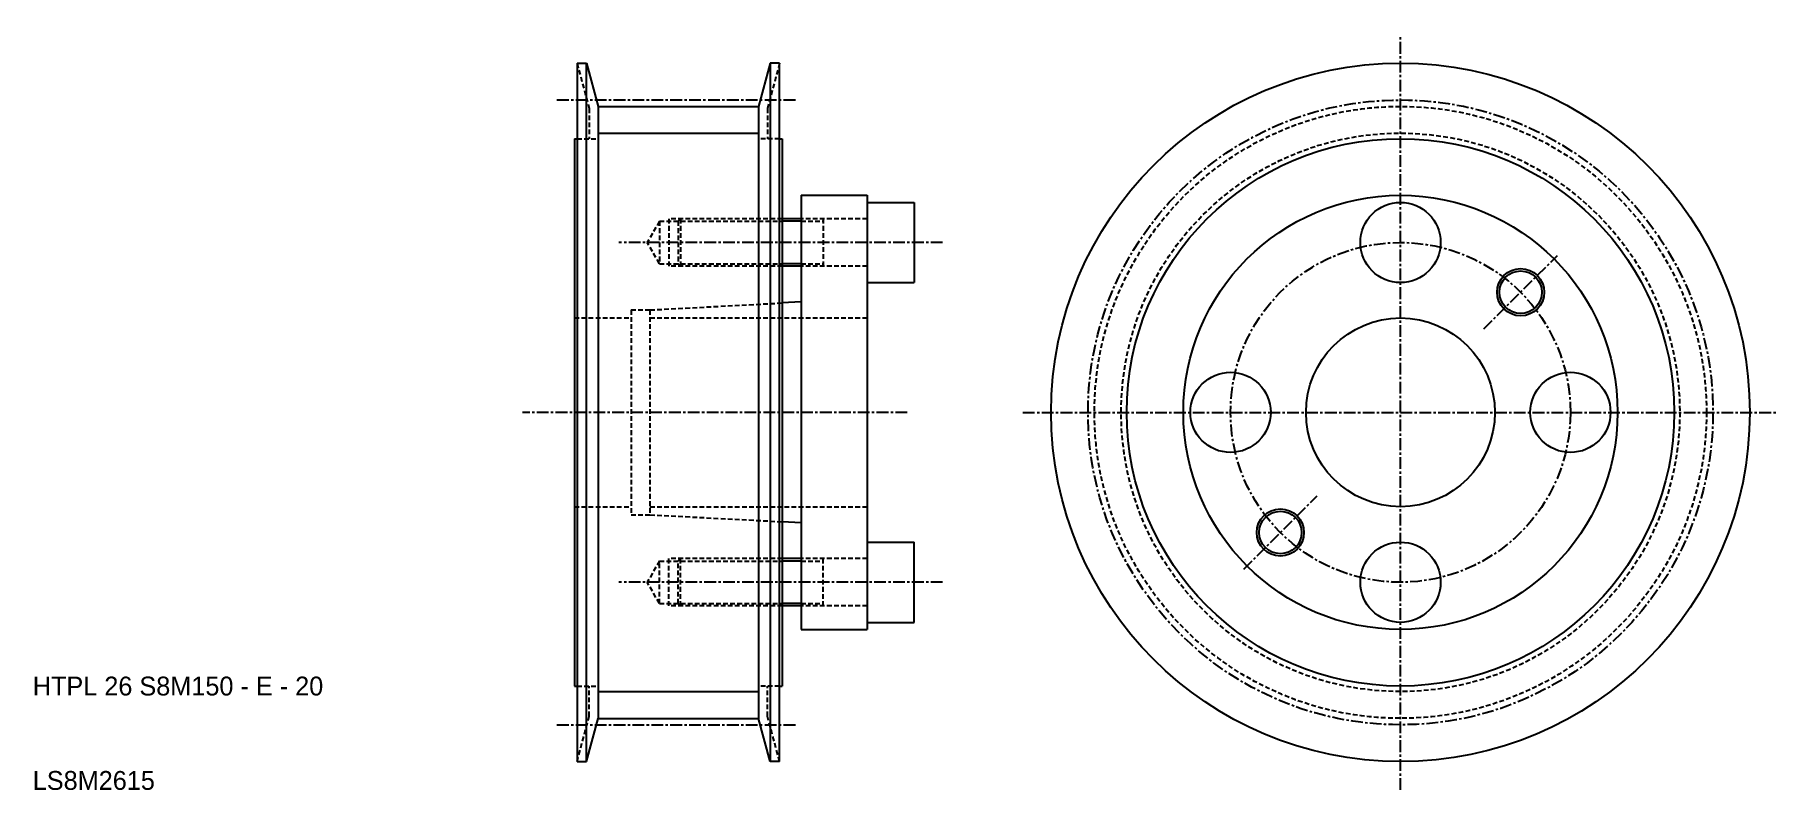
# Model space of a CAD drawing. Extents: x 73 to 257, y 68 to 148.
import ezdxf

# ---------------------------------------------------------------- set-up
doc = ezdxf.new("R2010")
doc.units = 0
doc.linetypes.add('CENTER', pattern=[2, 1.25, -0.25, 0.25, -0.25])
doc.linetypes.add('DASHED', pattern=[0.75, 0.5, -0.25])
doc.layers.get('0').update_dxf_attribs({"linetype": 'CONTINUOUS'})
doc.layers.add('CENTER', color=1, linetype='CENTER')

msp = doc.modelspace()

# ---------------------------------------------------------------- linework, layer by layer
at = {"color": 3, "linetype": 'DASHED'}
for p, q in [((129.97, 145.42), (131.25, 140.63)), ((151.42, 145.42), (150.14, 140.63)), ((131.25, 140.63), (131.25, 137.42)), ((150.14, 140.63), (150.14, 137.42)), ((129.97, 137.42), (132.19, 137.42)), ((151.42, 137.42), (149.19, 137.42)), ((138.69, 128.67), (137.4, 126.42)), ((138.69, 128.67), (151.69, 128.67)), ((138.69, 128.67), (138.69, 124.17)), ((139.69, 128.92), (139.69, 123.92)), ((151.69, 128.92), (139.69, 128.92)), ((140.94, 128.92), (140.69, 128.67)), ((140.69, 128.67), (140.69, 124.17)), ((140.94, 128.92), (140.94, 123.92)), ((160.69, 128.92), (153.69, 128.92)), ((153.69, 128.67), (156.03, 128.67)), ((156.03, 128.92), (156.03, 123.92)), ((138.69, 124.17), (137.4, 126.42)), ((138.69, 124.17), (151.69, 124.17)), ((151.69, 123.92), (139.69, 123.92)), ((140.94, 123.92), (140.69, 124.17)), ((153.69, 124.17), (156.03, 124.17)), ((160.69, 123.92), (153.69, 123.92)), ((129.69, 118.42), (135.69, 118.42)), ((135.69, 119.27), (137.69, 119.27)), ((135.69, 119.27), (135.69, 97.57)), ((137.69, 119.27), (151.69, 120.01)), ((137.69, 119.27), (137.69, 97.57)), ((137.69, 118.42), (160.69, 118.42)), ((129.69, 98.42), (135.69, 98.42)), ((137.69, 98.42), (160.69, 98.42)), ((135.69, 97.57), (137.69, 97.57)), ((137.69, 97.57), (151.69, 96.83)), ((138.69, 92.67), (137.4, 90.42)), ((138.69, 92.67), (151.69, 92.67)), ((138.69, 88.17), (138.69, 92.67)), ((151.69, 92.92), (139.69, 92.92)), ((139.69, 87.92), (139.69, 92.92)), ((140.94, 92.92), (140.69, 92.67)), ((140.69, 88.17), (140.69, 92.67)), ((140.94, 87.92), (140.94, 92.92)), ((160.69, 92.92), (153.69, 92.92)), ((153.69, 92.67), (156.03, 92.67)), ((156.03, 87.92), (156.03, 92.92)), ((138.69, 88.17), (137.4, 90.42)), ((138.69, 88.17), (151.69, 88.17)), ((151.69, 87.92), (139.69, 87.92)), ((140.94, 87.92), (140.69, 88.17)), ((153.69, 88.17), (156.03, 88.17)), ((160.69, 87.92), (153.69, 87.92)), ((129.97, 79.42), (132.19, 79.42)), ((131.25, 76.21), (131.25, 79.42)), ((151.42, 79.42), (149.19, 79.42)), ((150.14, 76.21), (150.14, 79.42)), ((129.97, 71.42), (131.25, 76.21)), ((151.42, 71.42), (150.14, 76.21))]:
    msp.add_line(p, q, dxfattribs=at)
at = {"color": 7, "linetype": 'CONTINUOUS'}
for p, q in [((129.97, 145.42), (130.97, 145.42)), ((129.97, 145.42), (129.97, 71.42)), ((130.97, 145.42), (132.19, 140.84)), ((130.97, 71.42), (130.97, 145.42)), ((150.42, 145.42), (149.19, 140.84)), ((151.42, 145.42), (150.42, 145.42)), ((150.42, 145.42), (150.42, 71.42)), ((151.42, 71.42), (151.42, 145.42)), ((132.19, 140.84), (149.19, 140.84)), ((132.19, 140.84), (132.19, 76)), ((149.19, 140.84), (149.19, 76)), ((129.69, 137.42), (129.69, 79.42)), ((129.69, 137.42), (129.97, 137.42)), ((151.42, 137.42), (151.69, 137.42)), ((151.69, 137.42), (151.69, 79.42)), ((153.69, 131.42), (153.69, 85.42)), ((153.69, 131.42), (160.69, 131.42)), ((160.69, 131.42), (160.69, 85.42)), ((160.69, 130.67), (165.69, 130.67)), ((165.69, 130.67), (165.69, 122.17)), ((153.69, 128.92), (151.69, 128.92)), ((153.69, 123.92), (151.69, 123.92)), ((160.69, 122.17), (165.69, 122.17)), ((153.69, 120.12), (151.69, 120.01)), ((153.69, 96.72), (151.69, 96.83)), ((160.69, 94.67), (165.69, 94.67)), ((165.69, 86.17), (165.69, 94.67)), ((153.69, 92.92), (151.69, 92.92)), ((153.69, 87.92), (151.69, 87.92)), ((153.69, 85.42), (160.69, 85.42)), ((160.69, 86.17), (165.69, 86.17)), ((129.69, 79.42), (129.97, 79.42)), ((151.42, 79.42), (151.69, 79.42)), ((130.97, 71.42), (132.19, 76)), ((132.19, 76), (149.19, 76)), ((150.42, 71.42), (149.19, 76)), ((129.97, 71.42), (130.97, 71.42)), ((151.42, 71.42), (150.42, 71.42))]:
    msp.add_line(p, q, dxfattribs=at)
at = {"color": 3, "linetype": 'CONTINUOUS'}
for p, q in [((132.19, 138.01), (149.19, 138.01)), ((153.69, 128.67), (151.69, 128.67)), ((153.69, 124.17), (151.69, 124.17)), ((153.69, 92.67), (151.69, 92.67)), ((153.69, 88.17), (151.69, 88.17)), ((132.19, 78.83), (149.19, 78.83))]:
    msp.add_line(p, q, dxfattribs=at)
at = {"color": 7, "linetype": 'CONTINUOUS'}
for centre, radius in [((217.19, 108.42), 37), ((217.19, 108.42), 29), ((217.19, 108.42), 23), ((217.19, 108.42), 23), ((217.19, 126.42), 4.25), ((229.92, 121.15), 2.25), ((217.19, 108.42), 10), ((199.19, 108.42), 4.25), ((235.19, 108.42), 4.25), ((204.47, 95.69), 2.25), ((217.19, 90.42), 4.25)]:
    msp.add_circle(centre, radius, dxfattribs=at)
at = {"color": 3, "linetype": 'DASHED'}
for radius in [32.42, 29.59]:
    msp.add_circle((217.19, 108.42), radius, dxfattribs=at)
at = {"color": 3, "linetype": 'CONTINUOUS'}
for centre in [(229.92, 121.15), (204.47, 95.69)]:
    msp.add_circle(centre, 2.5, dxfattribs=at)
at = {"layer": 'CENTER', "color": 1, "linetype": 'CENTER'}
for p, q in [((217.19, 68.42), (217.19, 148.42)), ((127.84, 141.52), (153.1, 141.52)), ((168.69, 126.42), (134.4, 126.42)), ((226.03, 117.26), (233.81, 125.04)), ((164.95, 108.42), (124.19, 108.42)), ((177.19, 108.42), (257.19, 108.42)), ((200.58, 91.8), (208.36, 99.58)), ((168.69, 90.42), (134.4, 90.42)), ((127.84, 75.31), (153.1, 75.31))]:
    msp.add_line(p, q, dxfattribs=at)
for radius in [33.1, 18]:
    msp.add_circle((217.19, 108.42), radius, dxfattribs=at)

# ---------------------------------------------------------------- texts
at = {"color": 7, "linetype": 'CONTINUOUS'}
for s, p in [('HTPL 26 S8M150 - E - 20', (72.31, 78.42)), ('LS8M2615', (72.31, 68.42))]:
    msp.add_text(s, height=2, dxfattribs=at).set_placement(p)

doc.saveas('drawing.dxf')
